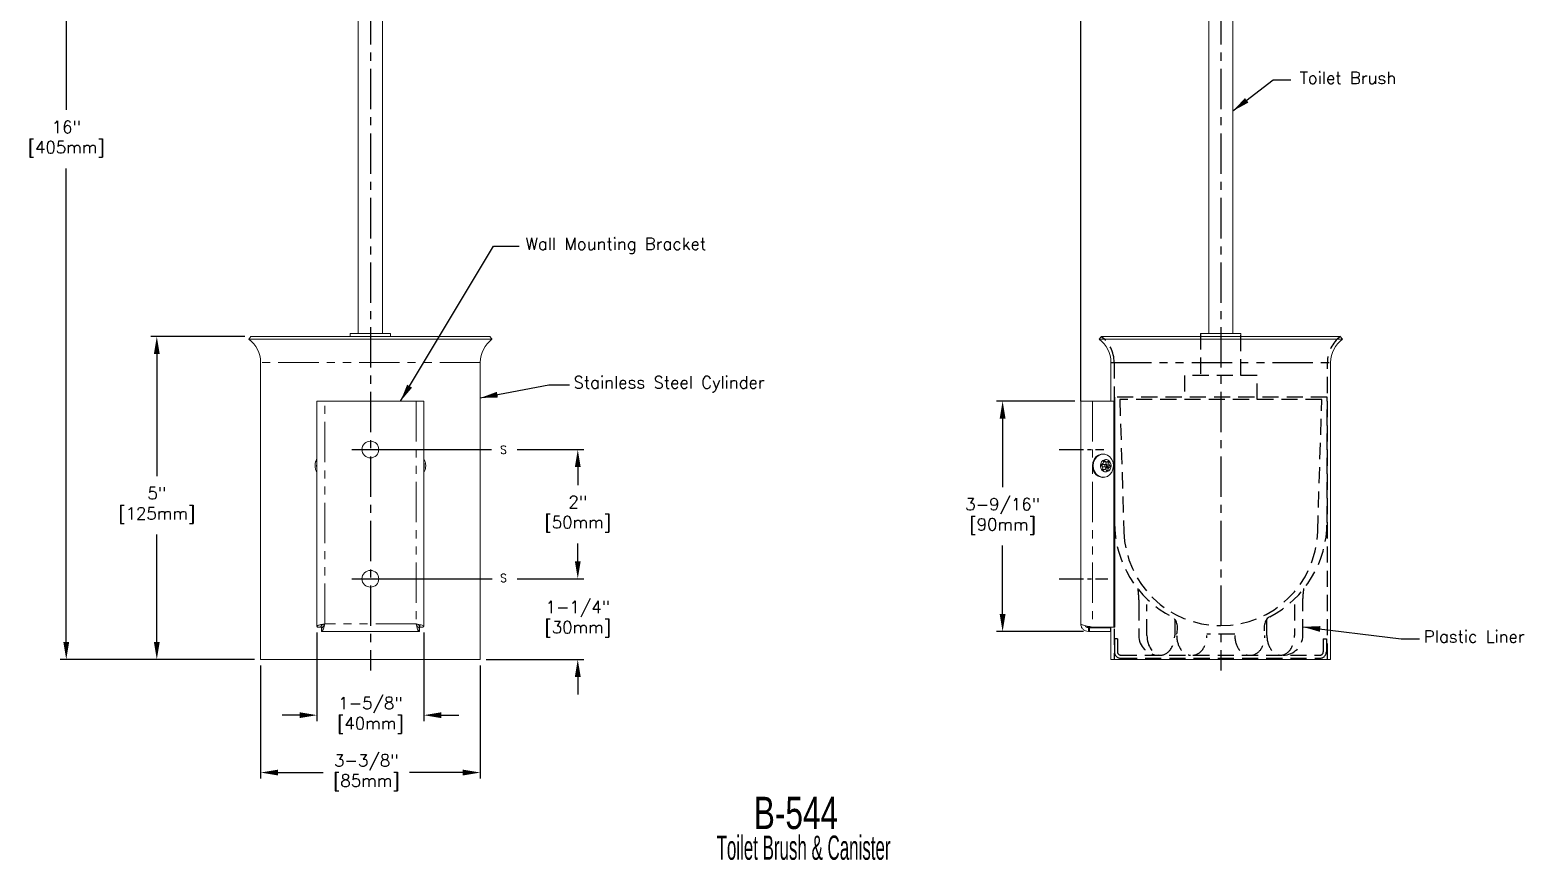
# Model space of a CAD drawing. Header units: inches. Extents: x 8.9 to 55.2, y -2.6 to 48.8.
# Drawn here: x 8.91 to 55.16, y -2.59 to 23.12 of the extents above; entities that cross this region are included whole.
import ezdxf

# ---------------------------------------------------------------- set-up
doc = ezdxf.new("R2010")
doc.units = ezdxf.units.IN
doc.header["$MEASUREMENT"] = 0
doc.header["$PDSIZE"] = -1
for name, pattern in [('CENTER', [2, 1.25, -0.25, 0.25, -0.25]), ('CENTER2', [1.125, 0.75, -0.125, 0.125, -0.125]), ('DASHED', [0.75, 0.5, -0.25]), ('PHANTOM', [2.5, 1.25, -0.25, 0.25, -0.25, 0.25, -0.25])]:
    doc.linetypes.add(name, pattern=pattern)
doc.layers.add('Obj.', color=4, linetype='Continuous')
doc.layers.add('Obj_DIM', color=1, linetype='Continuous')
doc.styles.add('SLDTEXTSTYLE0', font='arial.ttf', dxfattribs={"width": 0.7, "height": 1})
doc.styles.add('SLDTEXTSTYLE1', font='arial.ttf', dxfattribs={"width": 0.5, "height": 0.75})
doc.styles.get("Standard").update_dxf_attribs({"font": 'romans.shx'})
doc.dimstyles.get("Standard").update_dxf_attribs({"dimscale": 3, "dimtxt": 0.125, "dimasz": 0.18, "dimexe": 0.0625, "dimexo": 0.0625, "dimgap": 0.09, "dimtad": 0, "dimtih": 1, "dimtoh": 1, "dimdec": 4, "dimlfac": 0.5, "dimzin": 4, "dimdsep": 46, "dimlunit": 5, "dimtxsty": 'Standard', "dimcen": 0, "dimadec": 0, "dimazin": 1, "dimtfac": 1, "dimtdec": 4, "dimtofl": 0, "dimtmove": 0, "dimatfit": 3, "dimfxl": 1, "dimfrac": 2, "dimtolj": 1, "dimtzin": 0, "dimarcsym": 0})

# ---------------------------------------------------------------- blocks, each defined once
blk = doc.blocks.new('*D4')
at = {"layer": 'Defpoints', "color": 0}
for p in [(16.053, 3.623), (22.853, 3.623), (22.853, 0.122)]:
    blk.add_point(p, dxfattribs=at)
at = {"layer": 'Obj_DIM', "color": 0, "lineweight": -2}
for p, q in [((16.053, 3.435), (16.053, -0.066)), ((22.853, 3.435), (22.853, -0.066)), ((16.593, 0.122), (17.995, 0.122)), ((22.313, 0.122), (20.66, 0.122))]:
    blk.add_line(p, q, dxfattribs=at)
at = {"layer": 'Obj_DIM', "color": 0}
for points in [[(16.593, 0.212), (16.593, 0.032), (16.053, 0.122)], [(22.313, 0.212), (22.313, 0.032), (22.853, 0.122)]]:
    blk.add_solid(points, dxfattribs=at)
at = {"layer": 'Obj_DIM', "color": 0, "insert": (19.328, 0.122), "char_height": 0.375, "attachment_point": 5}
blk.add_mtext('\\A1;3-3/8"\\P[85mm]', dxfattribs=at)
blk = doc.blocks.new('*D5')
at = {"layer": 'Defpoints', "color": 0}
for p in [(15.75, 13.623), (12.841, 3.623), (16.053, 3.623)]:
    blk.add_point(p, dxfattribs=at)
at = {"layer": 'Obj_DIM', "color": 0, "lineweight": -2}
for p, q in [((15.563, 13.623), (12.654, 13.623)), ((12.841, 13.083), (12.841, 9.301)), ((12.841, 4.163), (12.841, 7.493)), ((15.865, 3.623), (12.654, 3.623))]:
    blk.add_line(p, q, dxfattribs=at)
at = {"layer": 'Obj_DIM', "color": 0}
for points in [[(12.751, 13.083), (12.931, 13.083), (12.841, 13.623)], [(12.751, 4.163), (12.931, 4.163), (12.841, 3.623)]]:
    blk.add_solid(points, dxfattribs=at)
at = {"layer": 'Obj_DIM', "color": 0, "insert": (12.841, 8.397), "char_height": 0.375, "attachment_point": 5}
blk.add_mtext('\\A1;5"\\P[125mm]', dxfattribs=at)
blk = doc.blocks.new('*D6')
at = {"layer": 'Defpoints', "color": 0}
for p in [(19.118, 35.596), (10.038, 3.623), (16.053, 3.623)]:
    blk.add_point(p, dxfattribs=at)
at = {"layer": 'Obj_DIM', "color": 0, "lineweight": -2}
for p, q in [((18.93, 35.596), (9.851, 35.596)), ((10.038, 35.056), (10.038, 20.639)), ((10.038, 4.163), (10.038, 18.831)), ((15.865, 3.623), (9.851, 3.623))]:
    blk.add_line(p, q, dxfattribs=at)
at = {"layer": 'Obj_DIM', "color": 0}
for points in [[(9.948, 35.056), (10.128, 35.056), (10.038, 35.596)], [(9.948, 4.163), (10.128, 4.163), (10.038, 3.623)]]:
    blk.add_solid(points, dxfattribs=at)
at = {"layer": 'Obj_DIM', "color": 0, "insert": (10.038, 19.735), "char_height": 0.375, "attachment_point": 5}
blk.add_mtext('\\A1;16"\\P[405mm]', dxfattribs=at)
blk = doc.blocks.new('*D8')
at = {"layer": 'Defpoints', "color": 0}
for p in [(23.804, 10.123), (25.872, 10.123), (23.804, 6.123)]:
    blk.add_point(p, dxfattribs=at)
at = {"layer": 'Obj_DIM', "color": 0, "lineweight": -2}
for p, q in [((23.991, 10.123), (26.06, 10.123)), ((25.872, 9.583), (25.872, 9.026)), ((25.872, 6.663), (25.872, 7.219)), ((23.991, 6.123), (26.06, 6.123))]:
    blk.add_line(p, q, dxfattribs=at)
at = {"layer": 'Obj_DIM', "color": 0}
for points in [[(25.782, 9.583), (25.962, 9.583), (25.872, 10.123)], [(25.782, 6.663), (25.962, 6.663), (25.872, 6.123)]]:
    blk.add_solid(points, dxfattribs=at)
at = {"layer": 'Obj_DIM', "color": 0, "insert": (25.872, 8.123), "char_height": 0.375, "attachment_point": 5}
blk.add_mtext('\\A1;2"\\P[50mm]', dxfattribs=at)
blk = doc.blocks.new('*D9')
at = {"layer": 'Defpoints', "color": 0, "ltscale": 2}
for p in [(23.804, 6.123), (25.872, 6.123), (22.853, 3.623)]:
    blk.add_point(p, dxfattribs=at)
at = {"layer": 'Obj_DIM', "color": 0, "lineweight": -2, "ltscale": 2}
for p, q in [((25.872, 6.663), (25.872, 7.203)), ((23.991, 6.123), (26.06, 6.123)), ((23.04, 3.623), (26.06, 3.623)), ((25.872, 3.083), (25.872, 2.543))]:
    blk.add_line(p, q, dxfattribs=at)
at = {"layer": 'Obj_DIM', "color": 0, "ltscale": 2}
for points in [[(25.782, 6.663), (25.962, 6.663), (25.872, 6.123)], [(25.782, 3.083), (25.962, 3.083), (25.872, 3.623)]]:
    blk.add_solid(points, dxfattribs=at)
at = {"layer": 'Obj_DIM', "color": 0, "ltscale": 2, "insert": (25.872, 4.873), "char_height": 0.375, "attachment_point": 5}
blk.add_mtext('\\A1;1-1/4"\\P[30mm]', dxfattribs=at)
blk = doc.blocks.new('*D12')
at = {"layer": 'Defpoints', "color": 0}
for p in [(17.799, 4.649), (21.107, 4.649), (21.107, 1.899)]:
    blk.add_point(p, dxfattribs=at)
at = {"layer": 'Obj_DIM', "color": 0, "lineweight": -2}
for p, q in [((17.799, 4.461), (17.799, 1.711)), ((21.107, 4.461), (21.107, 1.711)), ((17.259, 1.899), (16.719, 1.899)), ((21.647, 1.899), (22.187, 1.899))]:
    blk.add_line(p, q, dxfattribs=at)
at = {"layer": 'Obj_DIM', "color": 0}
for points in [[(17.259, 1.989), (17.259, 1.809), (17.799, 1.899)], [(21.647, 1.989), (21.647, 1.809), (21.107, 1.899)]]:
    blk.add_solid(points, dxfattribs=at)
at = {"layer": 'Obj_DIM', "color": 0, "insert": (19.453, 1.899), "char_height": 0.375, "attachment_point": 5}
blk.add_mtext('\\A1;1-5/8"\\P[40mm]', dxfattribs=at)
blk = doc.blocks.new('*D14')
at = {"layer": 'Defpoints', "color": 0}
for p in [(41.441, 11.623), (39.022, 4.489), (41.712, 4.489)]:
    blk.add_point(p, dxfattribs=at)
at = {"layer": 'Obj_DIM', "color": 0, "lineweight": -2}
for p, q in [((41.253, 11.623), (38.834, 11.623)), ((39.022, 11.083), (39.022, 8.96)), ((39.022, 5.029), (39.022, 7.152)), ((41.524, 4.489), (38.834, 4.489))]:
    blk.add_line(p, q, dxfattribs=at)
at = {"layer": 'Obj_DIM', "color": 0}
for points in [[(38.932, 11.083), (39.112, 11.083), (39.022, 11.623)], [(38.932, 5.029), (39.112, 5.029), (39.022, 4.489)]]:
    blk.add_solid(points, dxfattribs=at)
at = {"layer": 'Obj_DIM', "color": 0, "insert": (39.022, 8.056), "char_height": 0.375, "attachment_point": 5}
blk.add_mtext('\\A1;3-9/16"\\P[90mm]', dxfattribs=at)

msp = doc.modelspace()

# ---------------------------------------------------------------- linework, layer by layer
at = {"layer": 'Obj.', "linetype": 'Continuous', "lineweight": 15}
for p, q in [((23.21558, 13.54234), (15.69032, 13.54234)), ((23.15587, 13.62256), (15.75003, 13.62256)), ((18.82795, 13.72059), (20.07795, 13.72059)), ((49.53815, 13.54234), (42.0129, 13.54234)), ((49.47845, 13.62256), (42.07261, 13.62256)), ((45.15053, 13.72059), (46.40053, 13.72059)), ((17.79875, 11.62256), (18.03795, 11.62256)), ((17.93437, 11.62256), (17.91835, 11.62256)), ((18.03795, 11.62256), (20.86795, 11.62256)), ((20.86795, 11.62256), (21.10715, 11.62256)), ((20.98755, 11.62256), (20.97153, 11.62256)), ((41.44092, 11.62256), (41.79972, 11.62256)), ((41.44092, 11.62256), (41.44092, 4.72796)), ((42.46037, 11.62256), (41.79972, 11.62256)), ((42.46037, 11.62256), (42.50039, 11.62256)), ((42.46037, 4.6225), (42.46037, 11.62256)), ((42.50039, 11.62256), (42.50039, 4.62256)), ((42.23045, 9.74233), (42.14783, 9.74233)), ((42.18399, 9.77528), (42.15094, 9.77528)), ((42.31402, 9.72988), (42.22752, 9.72988)), ((42.06777, 9.26552), (42.09277, 9.26552)), ((42.11396, 9.26156), (42.06777, 9.26552)), ((42.12193, 9.48695), (42.1467, 9.48695)), ((42.12403, 9.58834), (42.21053, 9.58834)), ((42.12403, 9.58834), (42.12846, 9.58796)), ((42.21054, 9.54718), (42.29704, 9.54718)), ((42.31253, 9.66695), (42.22603, 9.66695)), ((42.23219, 9.48649), (42.28253, 9.48649)), ((42.34498, 9.57716), (42.25848, 9.57716)), ((42.35079, 9.6221), (42.2643, 9.6221)), ((17.93348, 4.67424), (17.93348, 4.62256)), ((18.03705, 4.72758), (18.03705, 4.72615)), ((20.97243, 4.67326), (20.97243, 4.62256)), ((41.63774, 4.65787), (41.63774, 4.62256)), ((41.69754, 4.6415), (41.69754, 4.62256)), ((17.93348, 4.62256), (17.97255, 4.62256)), ((17.93437, 4.6225), (17.9725, 4.6225)), ((17.93437, 4.48876), (17.93437, 4.60836)), ((17.93437, 4.60836), (17.94479, 4.60836)), ((17.94479, 4.48876), (17.93437, 4.48876)), ((20.96111, 4.48876), (17.94479, 4.48876)), ((20.97243, 4.62256), (20.93324, 4.62256)), ((20.97153, 4.6225), (20.93329, 4.6225)), ((20.96111, 4.60836), (20.97153, 4.60836)), ((20.96111, 4.48876), (20.97153, 4.48876)), ((20.97153, 4.60836), (20.97153, 4.48876)), ((41.69754, 4.62256), (41.63774, 4.62256)), ((41.68012, 4.60836), (41.71164, 4.60836)), ((41.68012, 4.48876), (41.71164, 4.48876)), ((41.69754, 4.62256), (41.72614, 4.62256)), ((41.71164, 4.60836), (41.71164, 4.48876)), ((42.36052, 4.60836), (41.71164, 4.60836)), ((41.71164, 4.48876), (42.36052, 4.48876)), ((41.79972, 4.6225), (42.46037, 4.6225)), ((42.36052, 4.48876), (42.36052, 4.60836)), ((42.50039, 4.62256), (42.46037, 4.62256)), ((22.85295, 3.62256), (16.05295, 3.62256)), ((49.17553, 3.62256), (42.37553, 3.62256))]:
    msp.add_line(p, q, dxfattribs=at)
at = {"layer": 'Obj.', "linetype": 'DASHED'}
for p, q in [((45.15053, 13.72059), (45.15053, 12.42059)), ((46.40053, 12.42059), (46.40053, 13.72059)), ((42.47553, 12.82353), (42.47553, 3.62256)), ((49.07553, 3.62256), (49.07553, 12.82353)), ((46.90053, 12.42059), (44.65053, 12.42059)), ((44.65053, 12.42059), (44.65053, 11.67059)), ((46.90053, 11.67059), (46.90053, 12.42059)), ((49.06553, 11.74816), (42.48553, 11.74816)), ((42.48553, 11.74816), (42.48553, 7.86816)), ((48.90229, 11.67059), (42.64876, 11.67059)), ((42.64876, 11.67059), (42.77553, 7.57908)), ((48.77553, 7.57908), (48.90229, 11.67059)), ((49.06553, 7.86816), (49.06553, 11.74816)), ((43.23626, 5.33079), (43.23626, 4.37016)), ((43.49122, 4.37016), (43.49122, 5.33079)), ((48.05984, 5.33079), (48.05984, 4.37016)), ((48.3148, 4.37016), (48.3148, 5.33079)), ((44.34889, 4.87391), (44.34889, 4.37016)), ((47.20216, 4.37016), (47.20216, 4.87391)), ((42.48309, 4.25816), (42.48309, 3.86256)), ((42.57869, 4.25816), (42.48309, 4.25816)), ((42.57869, 4.25816), (42.57869, 3.85816)), ((46.20828, 4.40556), (45.34278, 4.40556)), ((48.94749, 4.25816), (48.94749, 3.85816)), ((48.94749, 4.25816), (49.04309, 4.25816)), ((49.04309, 4.25816), (49.04309, 3.86256)), ((42.67869, 3.75816), (48.84749, 3.75816)), ((42.68309, 3.66256), (48.84309, 3.66256))]:
    msp.add_line(p, q, dxfattribs=at)
at = {"layer": 'Obj.', "linetype": 'PHANTOM', "lineweight": 15}
for p, q in [((22.85295, 12.82337), (16.05295, 12.82337)), ((41.79972, 11.62256), (41.79972, 4.6225))]:
    msp.add_line(p, q, dxfattribs=at)
at = {"layer": 'Obj.', "linetype": 'PHANTOM'}
msp.add_line((42.37553, 12.82337), (49.17553, 12.82337), dxfattribs=at)
at = {"layer": 'Obj.', "linetype": 'PHANTOM', "lineweight": 0}
for p, q in [((18.03795, 4.72796), (18.03795, 11.62256)), ((20.86795, 11.62256), (20.86795, 4.72796)), ((20.86795, 4.72796), (18.03795, 4.72796))]:
    msp.add_line(p, q, dxfattribs=at)
at = {"layer": 'Obj.', "linetype": 'Continuous', "lineweight": 15, "flags": 128}
for points in [[(42.06777, 9.26552), (41.98253, 9.29501), (41.90793, 9.35103), (41.85003, 9.42906), (41.81351, 9.52275), (41.80133, 9.62454), (41.81447, 9.72616), (41.85188, 9.81939), (41.91052, 9.89668), (41.98564, 9.95175), (42.07116, 9.98016), (42.11396, 9.98356)], [(42.09277, 9.26552), (42.00753, 9.29501), (41.93293, 9.35103), (41.87503, 9.42906), (41.83851, 9.52275), (41.82633, 9.62454), (41.83947, 9.72616), (41.87688, 9.81939), (41.93552, 9.89668), (42.01064, 9.95175), (42.09616, 9.98016), (42.18514, 9.9796)], [(42.18514, 9.9796), (42.27039, 9.95011), (42.34498, 9.89409), (42.40288, 9.81607), (42.43941, 9.72237), (42.45159, 9.62058), (42.43844, 9.51896), (42.40103, 9.42573), (42.34239, 9.34844), (42.26727, 9.29337), (42.18175, 9.26496), (42.09277, 9.26552)], [(42.18399, 9.77528), (42.17927, 9.78077), (42.17325, 9.78417), (42.16659, 9.78513), (42.16004, 9.78352), (42.15429, 9.77953), (42.14999, 9.77359), (42.1476, 9.76636), (42.14738, 9.75863)], [(42.1478, 9.74179), (42.15092, 9.74154), (42.15425, 9.74145)], [(42.22931, 9.74145), (42.22927, 9.73736), (42.22752, 9.72988)], [(42.31402, 9.72988), (42.31577, 9.73736), (42.31531, 9.74508), (42.3127, 9.75221), (42.30821, 9.75796), (42.30235, 9.76171), (42.29575, 9.76305), (42.28913, 9.76182), (42.28322, 9.75817)], [(42.12403, 9.58834), (42.11303, 9.5929), (42.10828, 9.59698)], [(42.1159, 9.51524), (42.11415, 9.50776), (42.1146, 9.50004), (42.11722, 9.49291), (42.1217, 9.48716), (42.12756, 9.48341), (42.13417, 9.48208), (42.14078, 9.4833), (42.1467, 9.48695)], [(42.21053, 9.58834), (42.19953, 9.5929), (42.19087, 9.60198), (42.18588, 9.61419), (42.18532, 9.62767), (42.18927, 9.64038), (42.19713, 9.65037), (42.20771, 9.65613), (42.21938, 9.65678)], [(42.21938, 9.65678), (42.23039, 9.65222), (42.23904, 9.64314), (42.24403, 9.63093), (42.24459, 9.61745), (42.24064, 9.60474), (42.23278, 9.59475), (42.22221, 9.58899), (42.21053, 9.58834)], [(42.24592, 9.46984), (42.25065, 9.46435), (42.25667, 9.46095), (42.26332, 9.46), (42.26988, 9.4616), (42.27562, 9.46559), (42.27992, 9.47153), (42.28232, 9.47876), (42.28253, 9.48649)]]:
    msp.add_lwpolyline(points, dxfattribs=at)
at = {"layer": 'Obj.', "linetype": 'Continuous', "lineweight": 15}
for centre in [(19.45295, 10.12256), (19.45295, 6.12256)]:
    msp.add_circle(centre, 0.26, dxfattribs=at)
for centre, radius, start, end in [((15.15296, 12.82038), 0.9, 0.190378, 53.339272), ((23.75295, 12.82038), 0.9, 126.660728, 179.809622), ((41.47553, 12.82038), 0.9, 0.190378, 53.339272), ((50.07552, 12.82038), 0.9, 126.660728, 179.809622), ((18.49115, 9.62256), 0.70279, 170.137272, 189.862728), ((20.41828, 9.62256), 0.69931, 350.087661, 9.912339), ((42.05876, 9.74773), 0.08929, 326.105575, 7.009086), ((42.24356, 9.81004), 0.06896, 210.261039, 259.040926), ((42.31275, 9.69639), 0.09158, 158.54541, 198.748748), ((42.24058, 9.80441), 0.0629, 260.73247, 312.681271), ((42.39925, 9.69639), 0.09158, 158.54541, 198.748748), ((42.09036, 9.64441), 0.02417, 102.982055, 242.276072), ((42.04499, 9.55515), 0.07596, 17.635922, 63.301854), ((42.07635, 9.735), 0.06759, 277.29171, 326.74634), ((42.13234, 9.62271), 0.03467, 96.431782, 212.85948), ((42.03066, 9.54873), 0.09158, 338.544834, 18.749324), ((42.18933, 9.44071), 0.0629, 80.733383, 132.680182), ((42.28306, 9.49804), 0.0876, 145.875523, 176.537715), ((42.18635, 9.43508), 0.06897, 30.262144, 79.03948), ((42.26706, 9.51012), 0.06759, 97.290996, 146.747054), ((42.30588, 9.69398), 0.0843, 198.702676, 212.945892), ((42.29513, 9.68574), 0.07072, 219.02343, 244.147072), ((42.25305, 9.60071), 0.02417, 282.98127, 62.276666), ((42.37115, 9.49739), 0.08928, 146.105416, 187.009769), ((42.35356, 9.51012), 0.06759, 97.29171, 146.74634), ((42.38493, 9.68997), 0.07597, 197.637935, 243.299841), ((42.33955, 9.60071), 0.02417, 282.980525, 62.277412)]:
    msp.add_arc(centre, radius, start, end, dxfattribs=at)
at = {"layer": 'Obj.', "linetype": 'DASHED'}
for centre, radius, start, end in [((41.47553, 12.82038), 1, 0.180609, 53.339272), ((50.07552, 12.82038), 1, 126.660728, 179.819391), ((45.77553, 7.86816), 3.29, 180, 242.547392), ((45.77553, 7.86816), 3.29, 297.452608, 0), ((45.77553, 7.67203), 3.00144, 181.774575, 358.225425), ((43.84826, 4.37016), 0.612, 180, 270), ((47.7028, 4.37016), 0.612, 270, 0), ((42.68309, 3.86256), 0.2, 180, 270), ((42.67869, 3.85816), 0.1, 180, 270), ((48.84309, 3.86256), 0.2, 270, 0), ((48.84749, 3.85816), 0.1, 270, 0)]:
    msp.add_arc(centre, radius, start, end, dxfattribs=at)
for centre, major_axis, ratio, start_param, end_param in [((43.97665, 4.40556), (0.28214, 0.54308), 0.66373836, 5.04444421, 6.28318531), ((47.57441, 4.40556), (0.28214, -0.54308), 0.66373836, 3.14159265, 4.38033375), ((43.91614, 4.37016), (0, 0.612), 0.69431913, 1.57079633, 3.14159265), ((43.91614, 4.37016), (0, 0.612), 0.70710678, 3.14159265, 4.71238898), ((44.84215, 4.37016), (0, -0.612), 0.70710678, 4.71238898, 6.28318531), ((44.91003, 4.37016), (0, -0.612), 0.70710678, 0, 1.57079633), ((46.64103, 4.37016), (0, -0.612), 0.70710678, 4.71238898, 6.28318531), ((46.70891, 4.37016), (0, 0.612), 0.70710678, 3.14159265, 4.71238898), ((47.63491, 4.37016), (0, -0.612), 0.70710678, 4.71238898, 6.28318531), ((47.63491, 4.37016), (0, -0.612), 0.69431913, 0, 1.57079633)]:
    msp.add_ellipse(centre, major_axis=major_axis, ratio=ratio, start_param=start_param, end_param=end_param, dxfattribs=at)
at = {"layer": 'Obj.', "linetype": 'Continuous', "lineweight": 15}
for points in [[(19.07795, 35.55559), (19.07795, 13.72059)], [(19.82795, 13.72059), (19.82795, 35.55559)], [(45.40053, 35.55559), (45.40053, 13.72059)], [(46.15053, 13.72059), (46.15053, 35.55559)], [(15.75003, 13.62256), (15.69032, 13.54234)], [(18.82795, 13.72059), (18.82795, 13.62256)], [(20.07795, 13.62256), (20.07795, 13.72059)], [(23.21558, 13.54234), (23.15587, 13.62256)], [(42.07261, 13.62256), (42.0129, 13.54234)], [(45.15053, 13.72059), (45.15053, 13.62256)], [(46.40053, 13.62256), (46.40053, 13.72059)], [(49.53815, 13.54234), (49.47845, 13.62256)], [(16.05295, 12.82337), (16.05295, 3.62256)], [(22.85295, 3.62256), (22.85295, 12.82337)], [(42.37553, 12.82337), (42.37553, 11.62256)], [(49.17553, 3.62256), (49.17553, 12.82337)], [(17.79875, 11.62256), (17.79875, 4.64887)], [(21.10715, 4.64887), (21.10715, 11.62256)], [(42.13896, 9.98356), (42.11396, 9.98356)], [(42.15425, 9.74145), (42.24075, 9.74145)], [(42.11396, 9.26156), (42.13896, 9.26156)], [(42.18916, 9.50368), (42.11411, 9.50368)], [(42.21496, 9.65716), (42.12846, 9.65716)], [(42.12846, 9.58796), (42.21496, 9.58796)], [(17.8308, 4.6225), (17.93437, 4.6225)], [(17.94479, 4.60836), (17.94479, 4.48876)], [(20.96111, 4.48876), (20.96111, 4.60836)], [(21.0751, 4.6225), (20.97153, 4.6225)], [(41.68012, 4.48876), (41.68012, 4.60836)], [(41.79972, 4.6225), (41.73992, 4.6225)], [(42.37553, 4.6225), (42.37553, 3.62256)]]:
    msp.add_open_spline(points, degree=1, dxfattribs=at)
for points, knots in [([(17.79875, 9.83448), (17.79479, 9.82831), (17.7761, 9.79923), (17.75487, 9.73772), (17.73866, 9.6506), (17.74341, 9.55693), (17.7629, 9.47501), (17.78895, 9.43022), (17.79875, 9.41337)], [0, 0, 0, 0, 0.04977123, 0.23462627, 0.43653143, 0.64906392, 0.86798676, 1, 1, 1, 1]), ([(21.10715, 9.41315), (21.11596, 9.42795), (21.13991, 9.4682), (21.15722, 9.53408), (21.16582, 9.60477), (21.1634, 9.67309), (21.14854, 9.75303), (21.12189, 9.80638), (21.10715, 9.83588)], [0, 0, 0, 0, 0.11637526, 0.31628653, 0.4545814, 0.59812542, 0.77783047, 1, 1, 1, 1]), ([(42.23927, 9.81048), (42.2573, 9.80524), (42.29336, 9.79477), (42.33788, 9.75398), (42.36874, 9.69989), (42.3822, 9.63667), (42.37683, 9.57198), (42.3532, 9.51295), (42.31399, 9.46629), (42.26361, 9.43725), (42.20775, 9.4291), (42.1527, 9.44276), (42.10467, 9.47669), (42.06907, 9.52707), (42.04992, 9.58821), (42.04938, 9.65323), (42.0675, 9.71477), (42.10226, 9.766), (42.14967, 9.80075), (42.19781, 9.81458), (42.22774, 9.81162), (42.23927, 9.81048)], [0, 0, 0, 0, 0.05368875, 0.10737726, 0.16106586, 0.21475474, 0.26844378, 0.32213213, 0.37582097, 0.42950967, 0.48319839, 0.53688717, 0.59057606, 0.64426477, 0.69795351, 0.75164208, 0.80533082, 0.85901934, 0.91270825, 0.96639703, 1, 1, 1, 1]), ([(18.03795, 4.72796), (18.01708, 4.72357), (17.97533, 4.71478), (17.91698, 4.7016), (17.86687, 4.68841), (17.82843, 4.67523), (17.8042, 4.66205), (17.79617, 4.64887), (17.80361, 4.63568), (17.82174, 4.6269), (17.8308, 4.6225)], [0, 0, 0, 0, 0.124999896, 0.249999921, 0.375000074, 0.500000055, 0.624999821, 0.750000032, 0.874999716, 1, 1, 1, 1]), ([(18.03795, 4.72796), (18.02751, 4.72357), (18.00664, 4.71478), (17.97746, 4.7016), (17.95241, 4.68841), (17.93319, 4.67523), (17.92108, 4.66205), (17.91706, 4.64887), (17.92078, 4.63568), (17.92984, 4.6269), (17.93437, 4.6225)], [0, 0, 0, 0, 0.124999605, 0.249999689, 0.375000151, 0.500000006, 0.62499982, 0.749999984, 0.874999265, 1, 1, 1, 1]), ([(17.94479, 4.60836), (17.95225, 4.61002), (17.96715, 4.61332), (17.98951, 4.6389), (18.01185, 4.67573), (18.02805, 4.70799), (18.03671, 4.72545), (18.03795, 4.72796)], [0, 0, 0, 0, 0.23997268, 0.479944, 0.71982014, 0.95969641, 1, 1, 1, 1]), ([(17.94479, 4.48876), (17.95167, 4.49157), (17.96541, 4.49719), (17.98603, 4.5409), (18.00664, 4.6049), (18.02399, 4.67164), (18.03439, 4.7136), (18.03795, 4.72796)], [0, 0, 0, 0, 0.22121199, 0.44244567, 0.66367967, 0.88491324, 1, 1, 1, 1]), ([(20.86795, 4.72796), (20.87571, 4.69662), (20.89124, 4.63393), (20.91453, 4.55486), (20.93782, 4.49955), (20.95335, 4.49236), (20.96111, 4.48876)], [0, 0, 0, 0, 0.25000001, 0.50000018, 0.74999973, 1, 1, 1, 1]), ([(20.86795, 4.72796), (20.87571, 4.71229), (20.89124, 4.68094), (20.91453, 4.64141), (20.93782, 4.61375), (20.95335, 4.61016), (20.96111, 4.60836)], [0, 0, 0, 0, 0.24999995, 0.50000034, 0.74999925, 1, 1, 1, 1]), ([(20.97153, 4.6225), (20.97748, 4.62865), (20.98938, 4.64095), (20.98742, 4.6594), (20.9706, 4.67784), (20.93991, 4.69628), (20.90346, 4.71301), (20.87843, 4.72355), (20.86795, 4.72796)], [0, 0, 0, 0, 0.17489508, 0.34978909, 0.52461329, 0.69943683, 0.87426038, 1, 1, 1, 1]), ([(21.0751, 4.6225), (21.08646, 4.62829), (21.10916, 4.63986), (21.10829, 4.65723), (21.08087, 4.67459), (21.02792, 4.69195), (20.95453, 4.70973), (20.89749, 4.72174), (20.86795, 4.72796)], [0, 0, 0, 0, 0.16464524, 0.3293018, 0.49395812, 0.6586147, 0.82327082, 1, 1, 1, 1]), ([(41.79972, 4.6225), (41.77453, 4.62829), (41.72415, 4.63986), (41.63966, 4.65723), (41.56079, 4.67459), (41.49626, 4.69195), (41.45025, 4.70973), (41.44411, 4.72174), (41.44092, 4.72796)], [0, 0, 0, 0, 0.16464524, 0.3293018, 0.49395812, 0.6586147, 0.82327082, 1, 1, 1, 1]), ([(41.44092, 4.72796), (41.44452, 4.69662), (41.45171, 4.63393), (41.50702, 4.55486), (41.58609, 4.49955), (41.64878, 4.49236), (41.68012, 4.48876)], [0, 0, 0, 0, 0.25000001, 0.50000018, 0.74999973, 1, 1, 1, 1]), ([(41.57676, 4.67152), (41.58241, 4.66167), (41.59587, 4.63823), (41.63348, 4.61394), (41.66458, 4.61022), (41.68012, 4.60836)], [0, 0, 0, 0, 0.26606267, 0.63302999, 1, 1, 1, 1]), ([(41.73992, 4.6225), (41.72652, 4.62865), (41.70739, 4.63743), (41.68649, 4.64621), (41.68023, 4.64884)], [0, 0, 0, 0, 0.70059797, 1, 1, 1, 1])]:
    msp.add_open_spline(points, degree=3, knots=knots, dxfattribs=at)
at = {"layer": 'Obj.', "linetype": 'DASHED'}
for points, knots in [([(43.20319, 5.81702), (43.2093, 5.76876), (43.21732, 5.69704), (43.22566, 5.6005), (43.23043, 5.53015), (43.235, 5.43995), (43.23576, 5.37411), (43.23626, 5.33079)], [0.679226782, 0.679226782, 0.679226782, 0.679226782, 0.775915491, 0.82223487, 0.870644347, 0.914903238, 1, 1, 1, 1]), ([(48.3148, 5.33079), (48.31485, 5.34542), (48.31496, 5.37216), (48.31569, 5.40845), (48.31653, 5.43711), (48.31731, 5.45853), (48.31802, 5.47557), (48.31874, 5.49149), (48.31963, 5.50908), (48.32168, 5.54602), (48.3254, 5.6005), (48.33373, 5.69704), (48.34175, 5.76876), (48.34787, 5.81702)], [0, 0, 0, 0, 0.028750001, 0.052540935, 0.071337854, 0.085106135, 0.09469696, 0.104903235, 0.116457109, 0.129366367, 0.177775578, 0.224094703, 0.320782838, 0.320782838, 0.320782838, 0.320782838])]:
    msp.add_open_spline(points, degree=3, knots=knots, dxfattribs=at)
at = {"layer": 'Obj_DIM'}
for p, q in [((41.44092, 11.62256), (41.44092, 40.43929)), ((18.87408, 10.12256), (23.20475, 10.12256)), ((18.87408, 6.12256), (23.22134, 6.12256))]:
    msp.add_line(p, q, dxfattribs=at)
at = {"layer": 'Obj_DIM', "linetype": 'CENTER'}
for p, q in [((19.45295, 35.91327), (19.45295, 3.28555)), ((45.77553, 35.91327), (45.77553, 3.28555))]:
    msp.add_line(p, q, dxfattribs=at)
at = {"layer": 'Obj_DIM', "linetype": 'CENTER2'}
for p, q in [((40.77675, 10.12256), (42.15336, 10.12256)), ((40.77675, 6.12256), (42.27861, 6.12256))]:
    msp.add_line(p, q, dxfattribs=at)

# ---------------------------------------------------------------- texts
at = {"layer": 'Obj_DIM'}
for s, height, p in [('Toilet Brush', 0.375, (48.21319, 21.44403)), ('Wall Mounting Bracket', 0.375, (24.25108, 16.3065)), ('Stainless Steel Cylinder', 0.375, (25.73937, 12.01604)), ('S', 0.25, (23.46479, 9.99187)), ('S', 0.25, (23.46479, 6.021)), ('Plastic Liner', 0.375, (52.06238, 4.14472))]:
    msp.add_text(s, height=height, dxfattribs=at).set_placement(p)
for s, height, style, width, p in [('B-544', 1, 'SLDTEXTSTYLE0', 0.7, (31.32043, -1.62734)), ('Toilet Brush & Canister', 0.75, 'SLDTEXTSTYLE1', 0.5, (30.16759, -2.57872))]:
    msp.add_text(s, height=height, dxfattribs=dict(at, style=style, width=width)).set_placement(p)

# ---------------------------------------------------------------- dimensions: what is measured, and where the dimension line sits
for base, p1, p2, text, picture, middle in [((10.03803, 3.62256), (19.11795, 35.59559), (16.05295, 3.62256), '16"\\P[405mm]', '*D6', (10.03803, 19.73464)), ((12.84114, 3.62256), (15.75003, 13.62256), (16.05295, 3.62256), '5"\\P[125mm]', '*D5', (12.84114, 8.39739)), ((39.02181, 4.48876), (41.44092, 11.62256), (41.71164, 4.48876), '3-9/16"\\P[90mm]', '*D14', (39.02181, 8.05566)), ((25.87247, 10.12256), (23.80352, 6.12256), (23.80352, 10.12256), '2"\\P[50mm]', '*D8', (25.87247, 8.12256))]:
    dim = msp.add_linear_dim(base=base, p1=p1, p2=p2, angle=90, text=text, dimstyle='Standard', override={"dimpost": '"\\X'}, dxfattribs=at)
    dim.commit()
    dim.dimension.update_dxf_attribs({"geometry": picture, "text_midpoint": middle, "dimtype": 160})
at = {"layer": 'Obj_DIM', "ltscale": 2}
dim = msp.add_linear_dim(base=(25.87247, 6.12256), p1=(22.85295, 3.62256), p2=(23.80352, 6.12256), angle=90, text='1-1/4"\\P[30mm]', dimstyle='Standard', override={"dimpost": '"\\X'}, dxfattribs=at)
dim.commit()
dim.dimension.update_dxf_attribs({"geometry": '*D9', "text_midpoint": (25.87247, 4.87256)})
at = {"layer": 'Obj_DIM'}
for base, p1, p2, text, picture, middle in [((21.10715, 1.8989), (17.79875, 4.64887), (21.10715, 4.64887), '1-5/8"\\P[40mm]', '*D12', (19.45295, 1.8989)), ((22.85295, 0.12159), (16.05295, 3.62256), (22.85295, 3.62256), '3-3/8"\\P[85mm]', '*D4', (19.32795, 0.12159))]:
    dim = msp.add_linear_dim(base=base, p1=p1, p2=p2, text=text, dimstyle='Standard', override={"dimpost": '"\\X'}, dxfattribs=at)
    dim.commit()
    dim.dimension.update_dxf_attribs({"geometry": picture, "text_midpoint": middle, "dimtype": 160})

# ---------------------------------------------------------------- leaders
for points in [[(46.15053, 20.60721), (47.39846, 21.57486), (47.9396, 21.57486)], [(20.38676, 11.62256), (23.26763, 16.41667), (24.0552, 16.41667)], [(22.85295, 11.72029), (24.97592, 12.13256), (25.61277, 12.13256)], [(48.3148, 4.63404), (51.36249, 4.25925), (51.92133, 4.25925)]]:
    msp.add_leader(points, dimstyle='Standard', override={"dimgap": 0.09, "dimtad": 0}, dxfattribs=at)

doc.saveas('drawing.dxf')
